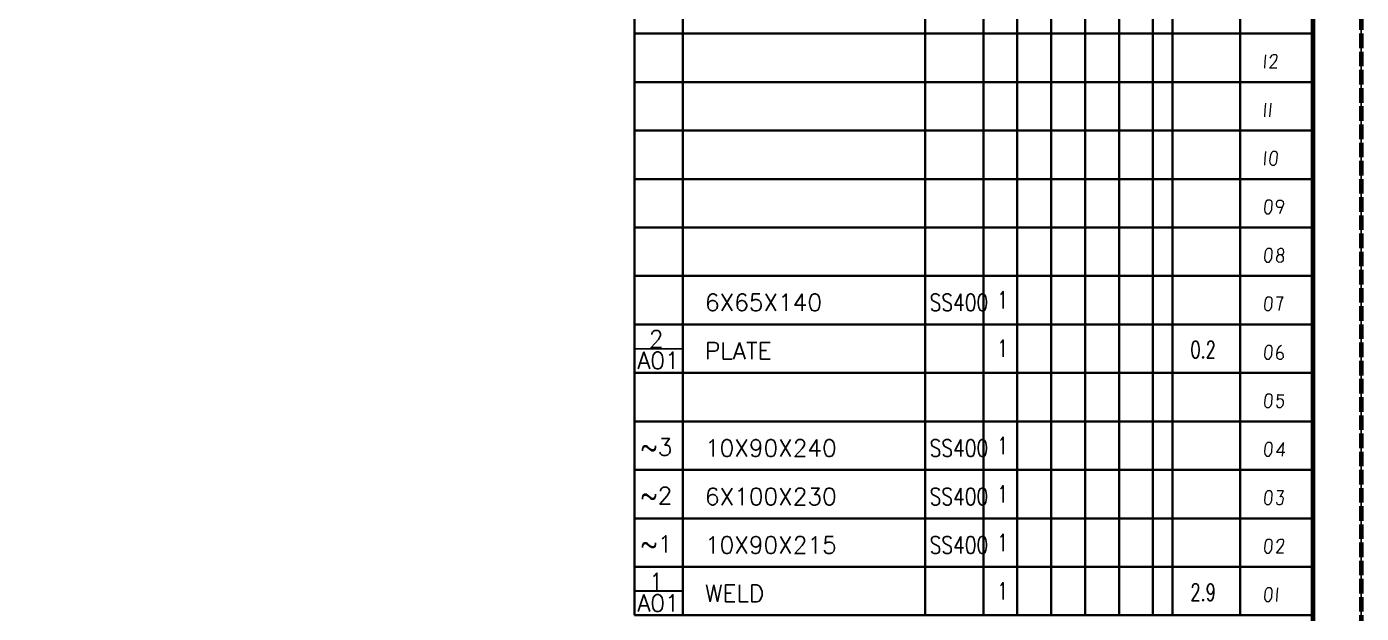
# Model space of a CAD drawing. Header units: millimetres. Extents: x 1333 to 104182, y -63985 to -5704.
# Drawn here: x 47276.3 to 47551.8, y -63810.2 to -63689.2 of the extents above; entities that cross this region are included whole.
import ezdxf
from ezdxf.enums import TextEntityAlignment as Align

# ---------------------------------------------------------------- set-up
doc = ezdxf.new("R2010")
doc.units = ezdxf.units.MM
doc.header["$LTSCALE"] = 0.5
doc.linetypes.add('DASHED', pattern=[15, 12, -3])
for name, color, linetype in [('01', 7, 'Continuous'), ('08', 1, 'Continuous'), ('11', 3, 'Continuous'), ('4虚线层', 2, 'DASHED'), ('\\M+195B6\\M+18E9A', 4, 'Continuous'), ('SHM_LABEL', 40, 'Continuous')]:
    doc.layers.add(name, color=color, linetype=linetype)
doc.styles.get("Standard").update_dxf_attribs({"font": 'simplex.shx'})

# ---------------------------------------------------------------- blocks, each defined once
blk = doc.blocks.new('D')
at = {"color": 7, "lineweight": 35, "ltscale": 0.25}
for p, q in [((54076.08, -14049.04), (54076.08, -14069.04)), ((54096.08, -14049.04), (54096.08, -14069.04)), ((54196.08, -14049.04), (54196.08, -14069.04)), ((54220.08, -14049.04), (54220.08, -14069.04)), ((54234.08, -14069.04), (54234.08, -14049.04)), ((54248.08, -14069.04), (54248.08, -14049.04)), ((54262.08, -14069.04), (54262.08, -14049.04)), ((54276.08, -14049.04), (54276.08, -14069.04)), ((54290.08, -14069.04), (54290.08, -14049.04)), ((54298.08, -14069.04), (54298.08, -14049.04)), ((54326.08, -14049.04), (54326.08, -14069.04))]:
    blk.add_line(p, q, dxfattribs=at)
at = {"color": 7, "lineweight": 35}
for p, q in [((54356.08, -14049.04), (54076.08, -14049.04)), ((54356.08, -14069.04), (54076.08, -14069.04))]:
    blk.add_line(p, q, dxfattribs=at)
blk = doc.blocks.new('7725')
at = {"color": 7, "lineweight": 70}
blk.add_line((54356.08, -13869.04), (54356.08, -15017.04), dxfattribs=at)
at = {"color": 3}
blk.add_lwpolyline([(52694.08, -13849.04), (54376.08, -13849.04), (54376.08, -15037.04), (52694.08, -15037.04)], close=True, dxfattribs=at)
at = {"layer": '11'}
blk.add_lwpolyline([(52694.08, -13849.04), (54376.08, -13849.04), (54376.08, -15037.04), (52694.08, -15037.04)], close=True, dxfattribs=at)
blk = doc.blocks.new('A$C0C1E3B5D')
at = {"color": 7, "lineweight": 70}
blk.add_line((1682, 1188), (1682, 0), dxfattribs=at)
at = {"color": 7, "lineweight": 35, "ltscale": 0.25}
for p, q in [((1662, 588), (1662, 608)), ((1662, 568), (1662, 588)), ((1632, 568), (1632, 548)), ((1662, 548), (1662, 568)), ((1632, 548), (1632, 528)), ((1662, 528), (1662, 548)), ((1632, 528), (1632, 508)), ((1662, 508), (1662, 528)), ((1632, 508), (1632, 488)), ((1662, 488), (1662, 508)), ((1632, 488), (1632, 468)), ((1662, 468), (1662, 488)), ((1632, 468), (1632, 448)), ((1662, 448), (1662, 468)), ((1632, 448), (1632, 428)), ((1662, 428), (1662, 448)), ((1632, 428), (1632, 408)), ((1662, 408), (1662, 428)), ((1632, 408), (1632, 388)), ((1662, 388), (1662, 408)), ((1632, 388), (1632, 368)), ((1662, 368), (1662, 388)), ((1632, 368), (1632, 348)), ((1662, 348), (1662, 368))]:
    blk.add_line(p, q, dxfattribs=at)
at = {"color": 7, "lineweight": 13}
for points in [[(1642.42, 579.3), (1642.21, 576.5), (1642, 573.7)], [(1647.11, 573.7), (1644.17, 573.7), (1646.41, 576.36), (1646.97, 577.2), (1647.25, 578.39), (1647.11, 579.09), (1646.76, 579.3), (1645.57, 579.3), (1644.94, 579.02), (1644.24, 577.9)], [(1642.42, 559.3), (1642.21, 556.5), (1642, 553.7)], [(1644.59, 559.3), (1644.38, 556.5), (1644.17, 553.7)], [(1642.42, 539.3), (1642.21, 536.5), (1642, 533.7)], [(1649.49, 516.57), (1648.72, 516.29), (1647.74, 516.29), (1647.18, 516.85), (1646.97, 517.76), (1647.25, 518.81), (1647.81, 519.3), (1649.07, 519.3), (1649.77, 518.67), (1649.91, 517.62), (1648.23, 513.7)], [(1649.14, 496.71), (1649.56, 496.92), (1650.05, 497.83), (1649.84, 498.81), (1649.28, 499.3), (1648.44, 499.3), (1647.6, 498.81), (1647.39, 497.97), (1647.67, 497.2), (1648.09, 496.71)], [(1648.16, 473.7), (1648.72, 477.13), (1649.21, 478.39), (1649.7, 479.3), (1646.97, 479.3)], [(1649.07, 459.3), (1648.02, 458.67), (1647.25, 457.48), (1646.97, 455.66), (1647.18, 454.19), (1648.09, 453.7), (1649.07, 453.7), (1649.91, 454.54), (1649.77, 455.8), (1648.93, 456.43), (1647.81, 456.36), (1647.04, 455.59)], [(1646.97, 434.96), (1647.25, 434.19), (1647.88, 433.7), (1648.72, 433.7), (1649.56, 434.54), (1649.84, 435.38), (1649.84, 436.29), (1649.42, 437.06), (1648.65, 437.34), (1647.88, 437.2), (1647.39, 436.78), (1647.67, 439.3)], [(1647.67, 439.02), (1649.98, 439.02)], [(1649.42, 413.7), (1649.7, 416.85), (1649.91, 419.3), (1646.97, 415.24), (1650.47, 415.24)], [(1646.97, 394.61), (1647.11, 394.19), (1647.32, 393.84), (1647.74, 393.7), (1648.58, 393.7), (1648.93, 393.91), (1649.42, 394.33), (1649.84, 396.22), (1649.56, 396.71), (1649, 396.99), (1648.44, 396.85), (1649.84, 399.3), (1647.32, 399.3)], [(1649.91, 373.7), (1646.97, 373.7), (1649.21, 376.36), (1649.77, 377.2), (1650.05, 378.39), (1649.91, 379.09), (1649.56, 379.3), (1648.37, 379.3), (1647.74, 379.02), (1647.04, 377.9)], [(1647.39, 359.3), (1647.18, 356.5), (1646.97, 353.7)]]:
    blk.add_lwpolyline(points, dxfattribs=at)
for points in [[(1646.2, 533.7), (1646.83, 534.47), (1647.18, 535.45), (1647.39, 538.25), (1647.11, 538.95), (1646.55, 539.3), (1645.5, 539.3), (1644.87, 538.81), (1644.45, 537.9), (1644.17, 535.52), (1644.38, 534.47), (1645.01, 533.7)], [(1644.03, 513.7), (1644.66, 514.47), (1645.01, 515.45), (1645.22, 518.25), (1644.94, 518.95), (1644.38, 519.3), (1643.33, 519.3), (1642.7, 518.81), (1642.28, 517.9), (1642, 515.52), (1642.21, 514.47), (1642.84, 513.7)], [(1644.03, 493.7), (1644.66, 494.47), (1645.01, 495.45), (1645.22, 498.25), (1644.94, 498.95), (1644.38, 499.3), (1643.33, 499.3), (1642.7, 498.81), (1642.28, 497.9), (1642, 495.52), (1642.21, 494.47), (1642.84, 493.7)], [(1647.81, 493.7), (1649.07, 493.77), (1649.84, 494.54), (1649.84, 495.8), (1649.14, 496.71), (1648.09, 496.71), (1647.39, 496.29), (1646.97, 495.59), (1646.97, 494.54)], [(1644.03, 473.7), (1644.66, 474.47), (1645.01, 475.45), (1645.22, 478.25), (1644.94, 478.95), (1644.38, 479.3), (1643.33, 479.3), (1642.7, 478.81), (1642.28, 477.9), (1642, 475.52), (1642.21, 474.47), (1642.84, 473.7)], [(1644.03, 453.7), (1644.66, 454.47), (1645.01, 455.45), (1645.22, 458.25), (1644.94, 458.95), (1644.38, 459.3), (1643.33, 459.3), (1642.7, 458.81), (1642.28, 457.9), (1642, 455.52), (1642.21, 454.47), (1642.84, 453.7)], [(1644.03, 433.7), (1644.66, 434.47), (1645.01, 435.45), (1645.22, 438.25), (1644.94, 438.95), (1644.38, 439.3), (1643.33, 439.3), (1642.7, 438.81), (1642.28, 437.9), (1642, 435.52), (1642.21, 434.47), (1642.84, 433.7)], [(1644.03, 413.7), (1644.66, 414.47), (1645.01, 415.45), (1645.22, 418.25), (1644.94, 418.95), (1644.38, 419.3), (1643.33, 419.3), (1642.7, 418.81), (1642.28, 417.9), (1642, 415.52), (1642.21, 414.47), (1642.84, 413.7)], [(1644.03, 393.7), (1644.66, 394.47), (1645.01, 395.45), (1645.22, 398.25), (1644.94, 398.95), (1644.38, 399.3), (1643.33, 399.3), (1642.7, 398.81), (1642.28, 397.9), (1642, 395.52), (1642.21, 394.47), (1642.84, 393.7)], [(1644.03, 373.7), (1644.66, 374.47), (1645.01, 375.45), (1645.22, 378.25), (1644.94, 378.95), (1644.38, 379.3), (1643.33, 379.3), (1642.7, 378.81), (1642.28, 377.9), (1642, 375.52), (1642.21, 374.47), (1642.84, 373.7)], [(1644.03, 353.7), (1644.66, 354.47), (1645.01, 355.45), (1645.22, 358.25), (1644.94, 358.95), (1644.38, 359.3), (1643.33, 359.3), (1642.7, 358.81), (1642.28, 357.9), (1642, 355.52), (1642.21, 354.47), (1642.84, 353.7)]]:
    blk.add_lwpolyline(points, close=True, dxfattribs=at)
at = {"layer": '\\M+195B6\\M+18E9A', "color": 9}
blk.add_line((1382, 358.05), (1402, 358.05), dxfattribs=at)
at = {"layer": '08', "color": 3}
for name, p in [('7725', (-52694.08, 15037.04)), ('D', (-52694.08, 14657.04)), ('D', (-52694.08, 14637.04)), ('D', (-52694.08, 14617.04)), ('D', (-52694.08, 14597.04)), ('D', (-52694.08, 14577.04)), ('D', (-52694.08, 14557.04)), ('D', (-52694.08, 14537.04)), ('D', (-52694.08, 14517.04)), ('D', (-52694.08, 14497.04)), ('D', (-52694.08, 14477.04)), ('D', (-52694.08, 14457.04)), ('D', (-52694.08, 14437.04)), ('D', (-52694.08, 14417.04))]:
    blk.add_blockref(name, p, dxfattribs=at)

msp = doc.modelspace()

# ---------------------------------------------------------------- linework, layer by layer
at = {"layer": '01', "color": 3}
for p, q in [((47401.775, -63755.579), (47411.775, -63755.579)), ((47401.775, -63805.634), (47411.775, -63805.634))]:
    msp.add_line(p, q, dxfattribs=at)

# ---------------------------------------------------------------- block references
at = {"layer": '4虚线层', "color": 3, "xscale": 0.5, "yscale": 0.5, "zscale": 0.5}
msp.add_blockref('A$C0C1E3B5D', (46710.775, -63984.579), dxfattribs=at)

# ---------------------------------------------------------------- texts
at = {"layer": 'SHM_LABEL', "color": 3, "width": 0.7}
for s, p in [('1', (47477.73, -63745.514)), ('1', (47477.73, -63755.514)), ('0.2', (47519.13, -63755.764)), ('1', (47477.73, -63775.569)), ('1', (47477.73, -63785.569)), ('1', (47477.73, -63795.569)), ('1', (47477.73, -63805.569)), ('2.9', (47519.13, -63805.819))]:
    msp.add_text(s, height=3.5, dxfattribs=at).set_placement(p, align=Align.MIDDLE_CENTER)
at = {"layer": 'SHM_LABEL', "color": 3}
for s, p in [('2', (47406.265, -63755.326)), ('A01', (47406.712, -63759.755)), ('~3', (47406.265, -63777.621)), ('~2', (47406.265, -63787.621)), ('~1', (47406.265, -63797.621)), ('1', (47406.265, -63805.381)), ('A01', (47406.712, -63809.81))]:
    msp.add_text(s, height=3.5, dxfattribs=at).set_placement(p, align=Align.CENTER)
at = {"layer": 'SHM_LABEL', "color": 3, "char_height": 3.5, "attachment_point": 1}
for s, insert, width in [('{\\W1.007;6X65X140}', (47416.32, -63744.273), 6.86277), ('{\\W1.007;PLATE}', (47416.32, -63754.273), 15.47078), ('{\\W1.007;10X90X240}', (47416.32, -63774.328), 6.86277), ('{\\W1.007;6X100X230}', (47416.32, -63784.328), 6.86277), ('{\\W1.007;10X90X215}', (47416.32, -63794.328), 6.86277), ('{\\W1.007;WELD}', (47416.32, -63804.328), 15.47078)]:
    msp.add_mtext(s, dxfattribs=dict(at, insert=insert, width=width))
at = {"layer": 'SHM_LABEL', "color": 3, "char_height": 3.5, "width": 6.86277, "attachment_point": 1, "line_spacing_factor": 0.8}
for insert in [(47462.683, -63744.273), (47462.683, -63774.328), (47462.683, -63784.328), (47462.683, -63794.328)]:
    msp.add_mtext('{\\W0.807;SS400}', dxfattribs=dict(at, insert=insert))

doc.saveas('drawing.dxf')
